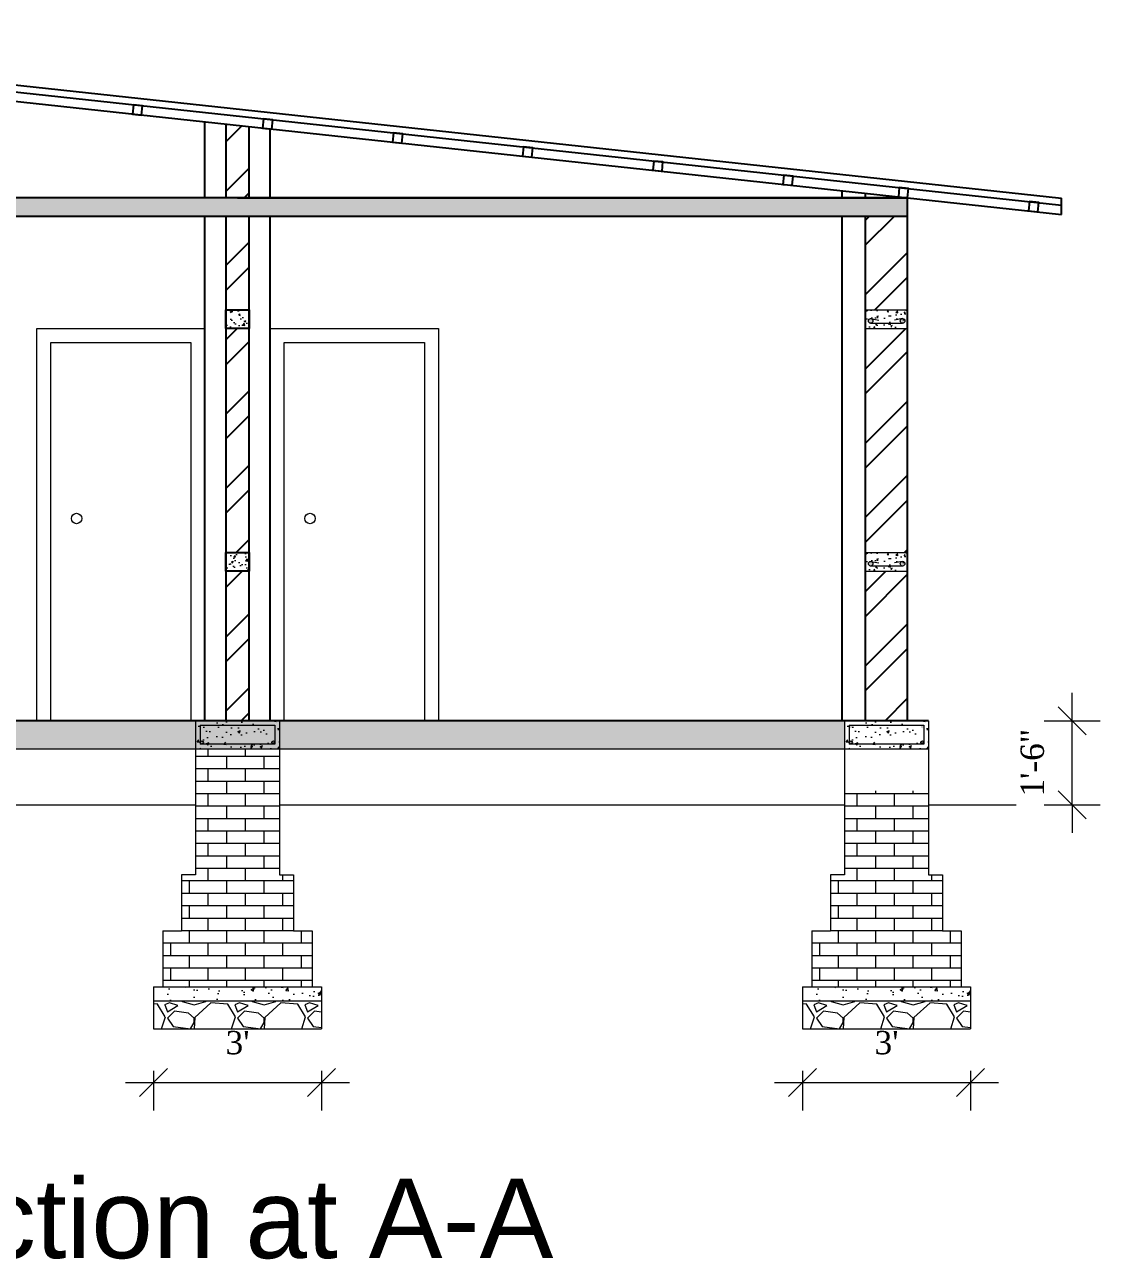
# Model space of a CAD drawing. Header units: inches. Extents: x 45643 to 78083, y -17830 to -3084.
# Drawn here: x 61716.4 to 61946.8, y -17628 to -17363.5 of the extents above; entities that cross this region are included whole.
import ezdxf

# ---------------------------------------------------------------- set-up
doc = ezdxf.new("R2010")
doc.units = ezdxf.units.IN
doc.header["$MEASUREMENT"] = 0
for name, color, linetype, lineweight in [('door', 3, 'Continuous', 13), ('steps', 253, 'Continuous', 20), ('WALL - A', 1, 'Continuous', 40)]:
    doc.layers.add(name, color=color, linetype=linetype, lineweight=lineweight)
doc.styles.get("Standard").update_dxf_attribs({"font": 'times.ttf'})
doc.dimstyles.new('Copy of Standard', dxfattribs={"dimtxt": 5, "dimasz": 6, "dimexe": 6, "dimexo": 12, "dimgap": 6, "dimtad": 1, "dimdec": 0, "dimzin": 0, "dimdsep": 46, "dimlunit": 3, "dimtxsty": 'Standard', "dimblk": 'OBLIQUE', "dimcen": 0.09, "dimdle": 6, "dimclrd": 256, "dimclre": 256, "dimclrt": 256, "dimadec": 0, "dimazin": 0, "dimtfac": 1, "dimtdec": 0, "dimtix": 1, "dimtmove": 2, "dimatfit": 3, "dimfxl": 6, "dimfxlon": 1, "dimtolj": 1, "dimtzin": 0, "dimlwd": 13, "dimlwe": 13, "dimarcsym": 0})
pattern_1 = [(45, (6209.56, -2881.915), (-7.9549513, 7.9549513), []), (45, (6214.864, -2881.915), (-7.9549513, 7.9549513), [])]
pattern_2 = [(50, (-2566.26, 98999.643), (5.73808146, -0.50201708), [0.6, -6.6]), (355, (-2566.26, 98999.643), (-1.11001067, 6.01753707), [0.48, -5.28]), (100.4514, (-2565.782, 98999.601), (4.62807505, 5.51551634), [0.50992152, -5.6091369]), (46.1842, (-2566.26, 99001.243), (8.5379284, -1.3241521), [0.9, -9.9]), (96.6356, (-2565.548, 99001.1325), (7.47730164, 7.79294297), [0.7648823, -8.413704]), (351.1842, (-2566.26, 99001.243), (7.47729556, 7.7929488), [0.72, -7.92]), (21, (-2565.46, 99000.843), (4.77525642, -3.22095113), [0.6, -6.6]), (326, (-2565.46, 99000.843), (1.94652266, 5.80120036), [0.48, -5.28]), (71.4514, (-2565.062, 99000.5744), (6.72178103, 2.58024397), [0.50992152, -5.6091369]), (37.5, (-2566.26, 98999.6428), (0.097278843, 2.66315083), [0, -5.216, 0, -5.36, 0, -5.3]), (7.5, (-2566.26, 98999.6428), (2.1045563, 3.155293695), [0, -3.056, 0, -5.096, 0, -2.02]), (327.5, (-2568.044, 98999.6428), (4.27057949, -0.180438974), [0, -2, 0, -6.24, 0, -8.28]), (317.5, (-2568.844, 98999.643), (4.66548935, 0.80083986), [0, -2.6, 0, -4.144, 0, -5.88])]
pattern_3 = [(50, (-2427.2423, 98999.643), (5.73808146, -0.50201708), [0.6, -6.6]), (355, (-2427.2423, 98999.643), (-1.11001067, 6.01753707), [0.48, -5.28]), (100.4514, (-2426.764, 98999.601), (4.62807505, 5.51551634), [0.50992152, -5.6091369]), (46.1842, (-2427.242, 99001.243), (8.5379284, -1.3241521), [0.9, -9.9]), (96.6356, (-2426.531, 99001.1325), (7.47730164, 7.79294297), [0.7648823, -8.413704]), (351.1842, (-2427.242, 99001.243), (7.47729556, 7.7929488), [0.72, -7.92]), (21, (-2426.4423, 99000.843), (4.77525642, -3.22095113), [0.6, -6.6]), (326, (-2426.4423, 99000.843), (1.94652266, 5.80120036), [0.48, -5.28]), (71.4514, (-2426.0444, 99000.5744), (6.72178103, 2.58024397), [0.50992152, -5.6091369]), (37.5, (-2427.2423, 98999.6428), (0.097278843, 2.66315083), [0, -5.216, 0, -5.36, 0, -5.3]), (7.5, (-2427.2423, 98999.6428), (2.1045563, 3.155293695), [0, -3.056, 0, -5.096, 0, -2.02]), (327.5, (-2429.0263, 98999.6428), (4.27057949, -0.180438974), [0, -2, 0, -6.24, 0, -8.28]), (317.5, (-2429.8263, 98999.643), (4.66548935, 0.80083986), [0, -2.6, 0, -4.144, 0, -5.88])]
pattern_4 = [(50, (6209.5605, -2881.9146), (3.58630091, -0.31376067), [0.375, -4.125]), (355, (6209.5605, -2881.9146), (-0.69375667, 3.76096067), [0.3, -3.3]), (100.4514445, (6209.8594, -2881.9408), (2.89254423, 3.44719995), [0.31870096, -3.50571056]), (46.1842, (6209.5605, -2880.9146), (5.33620665, -0.8275964), [0.5625, -6.1875]), (96.635635, (6210.005, -2880.9836), (4.67330973, 4.870593), [0.4780517, -5.2585688]), (351.184164, (6209.5605, -2880.9146), (4.6733097, 4.870593), [0.45, -4.95]), (21, (6210.0605, -2881.1646), (2.98453526, -2.01309445), [0.375, -4.125]), (326, (6210.0605, -2881.1646), (1.21657666, 3.62575023), [0.3, -3.3]), (71.451445, (6210.3092, -2881.3324), (4.20111188, 1.61265576), [0.31870095, -3.50571056]), (37.5, (6209.5605, -2881.9146), (0.060799277, 1.66446927), [0, -3.26, 0, -3.35, 0, -3.3125]), (7.5, (6209.5605, -2881.9146), (1.315347687, 1.97205856), [0, -1.91, 0, -3.185, 0, -1.2625]), (327.5, (6208.4455, -2881.9146), (2.66911218, -0.11277436), [0, -1.25, 0, -3.9, 0, -5.175]), (317.5, (6207.9455, -2881.9146), (2.91593085, 0.50052491), [0, -1.625, 0, -2.59, 0, -3.675])]

# ---------------------------------------------------------------- blocks, each defined once
blk = doc.blocks.new('_Oblique')
at = {"color": 0, "linetype": 'ByBlock', "lineweight": -2}
blk.add_line((-0.5, -0.5), (0.5, 0.5), dxfattribs=at)
blk = doc.blocks.new('*D1727')
at = {"linetype": 'ByBlock', "lineweight": 13, "transparency": 16777216}
for p, q in [((61743.99, -17587.58), (61743.99, -17596.11)), ((61779.99, -17587.58), (61779.99, -17596.11)), ((61737.99, -17590.11), (61785.99, -17590.11))]:
    blk.add_line(p, q, dxfattribs=at)
at = {"layer": 'Defpoints', "color": 0, "linetype": 'ByBlock', "transparency": 16777216}
for p in [(61743.99, -17575.58), (61779.99, -17575.58), (61779.99, -17590.11)]:
    blk.add_point(p, dxfattribs=at)
at = {"linetype": 'ByBlock', "lineweight": 13, "transparency": 16777216, "xscale": 6, "yscale": 6, "zscale": 6, "rotation": 180}
blk.add_blockref('_Oblique', (61743.99, -17590.11), dxfattribs=at)
at = {"linetype": 'ByBlock', "lineweight": 13, "transparency": 16777216, "xscale": 6, "yscale": 6, "zscale": 6}
blk.add_blockref('_Oblique', (61779.99, -17590.11), dxfattribs=at)
at = {"linetype": 'ByBlock', "lineweight": 5, "transparency": 16777216, "insert": (61761.99, -17581.57), "char_height": 5, "attachment_point": 5}
blk.add_mtext("\\A1;3'", dxfattribs=at)
blk = doc.blocks.new('*D1729')
at = {"linetype": 'ByBlock', "lineweight": 13, "transparency": 16777216}
for p, q in [((61940.78, -17512.58), (61940.78, -17506.58)), ((61934.78, -17512.58), (61946.78, -17512.58)), ((61940.78, -17530.58), (61940.78, -17512.58)), ((61934.78, -17530.58), (61946.78, -17530.58)), ((61940.78, -17530.58), (61940.78, -17536.58))]:
    blk.add_line(p, q, dxfattribs=at)
at = {"layer": 'Defpoints', "color": 0, "linetype": 'ByBlock', "transparency": 16777216}
for p in [(61910, -17512.58), (61940.78, -17512.58), (61910, -17530.58)]:
    blk.add_point(p, dxfattribs=at)
at = {"linetype": 'ByBlock', "lineweight": 13, "transparency": 16777216, "xscale": 6, "yscale": 6, "zscale": 6}
for p, rotation in [((61940.78, -17512.58), 270), ((61940.78, -17530.58), 90)]:
    blk.add_blockref('_Oblique', p, dxfattribs=dict(at, rotation=rotation))
at = {"linetype": 'ByBlock', "lineweight": 5, "transparency": 16777216, "insert": (61932.24, -17521.58), "char_height": 5, "attachment_point": 5, "rotation": 90}
blk.add_mtext('\\A1;1\'-6"', dxfattribs=at)
blk = doc.blocks.new('*D1728')
at = {"linetype": 'ByBlock', "lineweight": 13, "transparency": 16777216}
for p, q in [((61883, -17587.58), (61883, -17596.11)), ((61919, -17587.58), (61919, -17596.11)), ((61877, -17590.11), (61925, -17590.11))]:
    blk.add_line(p, q, dxfattribs=at)
at = {"layer": 'Defpoints', "color": 0, "linetype": 'ByBlock', "transparency": 16777216}
for p in [(61883, -17575.58), (61919, -17575.58), (61919, -17590.11)]:
    blk.add_point(p, dxfattribs=at)
at = {"linetype": 'ByBlock', "lineweight": 13, "transparency": 16777216, "xscale": 6, "yscale": 6, "zscale": 6, "rotation": 180}
blk.add_blockref('_Oblique', (61883, -17590.11), dxfattribs=at)
at = {"linetype": 'ByBlock', "lineweight": 13, "transparency": 16777216, "xscale": 6, "yscale": 6, "zscale": 6}
blk.add_blockref('_Oblique', (61919, -17590.11), dxfattribs=at)
at = {"linetype": 'ByBlock', "lineweight": 5, "transparency": 16777216, "insert": (61901, -17581.57), "char_height": 5, "attachment_point": 5}
blk.add_mtext("\\A1;3'", dxfattribs=at)

msp = doc.modelspace()

# ---------------------------------------------------------------- hatches: boundary and pattern name
at = {"linetype": 'ByBlock', "lineweight": 5}
h = msp.add_hatch(dxfattribs=at)
h.set_pattern_fill('AR-CONC', scale=0.5, style=0)
h.set_pattern_definition(pattern_4)
h.paths.add_polyline_path([(61759.49, -17424.58), (61759.49, -17428.58), (61764.49, -17428.58), (61764.49, -17424.58)])
h = msp.add_hatch(dxfattribs=at)
h.set_pattern_fill('AR-CONC', scale=0.5, style=0)
h.set_pattern_definition([(50, (15657.5794, 51379.1718), (3.58630091, -0.31376067), [0.375, -4.125]), (355, (15657.5794, 51379.172), (-0.69375667, 3.76096067), [0.3, -3.3]), (100.4514, (15657.8782, 51379.1457), (2.89254691, 3.44719771), [0.31870095, -3.50571056]), (46.1842, (15657.5794, 51380.172), (5.33620524, -0.82759507), [0.5625, -6.1875]), (96.6356, (15658.024, 51380.103), (4.67331353, 4.87058935), [0.47805144, -5.258565]), (351.1842, (15657.5794, 51380.172), (4.67330973, 4.870593), [0.45, -4.95]), (21, (15658.0794, 51379.9218), (2.98453526, -2.01309445), [0.375, -4.125]), (326, (15658.0794, 51379.922), (1.21657666, 3.62575023), [0.3, -3.3]), (71.4514, (15658.328, 51379.754), (4.20111314, 1.61265248), [0.31870095, -3.50571056]), (37.5, (15657.5794, 51379.1718), (0.060799277, 1.66446927), [0, -3.26, 0, -3.35, 0, -3.3125]), (7.5, (15657.5794, 51379.1718), (1.315347687, 1.97205856), [0, -1.91, 0, -3.185, 0, -1.2625]), (327.5, (15656.4644, 51379.1718), (2.66911218, -0.112774359), [0, -1.25, 0, -3.9, 0, -5.175]), (317.5, (15655.9644, 51379.1718), (2.91593085, 0.50052491), [0, -1.625, 0, -2.59, 0, -3.675])])
h.paths.add_polyline_path([(61905.5, -17424.58), (61896.5, -17424.58), (61896.5, -17428.58), (61905.5, -17428.58)])
edge = h.paths.add_edge_path(flags=16)
edge.add_arc((61904.42, -17427.22), 0.496, 180, 268.058, ccw=False)
edge.add_arc((61904.42, -17427.22), 0.496, 0, 180, ccw=False)
edge.add_arc((61904.42, -17427.22), 0.496, -91.942, 0, ccw=False)
edge.add_line((61904.4, -17427.72), (61897.6, -17427.72))
edge.add_arc((61897.59, -17427.22), 0.496, 180, 271.942, ccw=False)
edge.add_arc((61897.59, -17427.22), 0.496, 0, 180, ccw=False)
edge.add_arc((61897.59, -17427.22), 0.496, -88.058, 0, ccw=False)
edge.add_line((61897.6, -17427.72), (61904.4, -17427.72))
h = msp.add_hatch(color=7, dxfattribs=at)
h.paths.add_polyline_path([(61904.92, -17426.95, 0.414214), (61904.42, -17426.45), (61904.25, -17426.48, 0.315664), (61903.93, -17426.95, 1)])
h.paths.add_polyline_path([(61897.76, -17426.48), (61897.59, -17426.45, 0.414214), (61897.09, -17426.95, 0.404321), (61897.57, -17427.44), (61897.6, -17427.44, 0.404321), (61898.08, -17426.95, 0.315664)])
h = msp.add_hatch(dxfattribs=at)
h.set_pattern_fill('AR-CONC', scale=0.5, style=0)
h.set_pattern_definition(pattern_4)
h.paths.add_polyline_path([(61764.49, -17476.58), (61759.49, -17476.58), (61759.49, -17480.58), (61764.49, -17480.58)])
h = msp.add_hatch(dxfattribs=at)
h.set_pattern_fill('AR-CONC', scale=0.5, style=0)
h.set_pattern_definition([(50, (15657.5794, 51327.1718), (3.58630091, -0.31376067), [0.375, -4.125]), (355, (15657.5794, 51327.172), (-0.69375667, 3.76096067), [0.3, -3.3]), (100.4514, (15657.8782, 51327.1457), (2.89254691, 3.44719771), [0.31870095, -3.50571056]), (46.1842, (15657.5794, 51328.172), (5.33620524, -0.82759507), [0.5625, -6.1875]), (96.6356, (15658.024, 51328.103), (4.67331353, 4.87058935), [0.47805144, -5.258565]), (351.1842, (15657.5794, 51328.172), (4.67330973, 4.870593), [0.45, -4.95]), (21, (15658.0794, 51327.9218), (2.98453526, -2.01309445), [0.375, -4.125]), (326, (15658.0794, 51327.922), (1.21657666, 3.62575023), [0.3, -3.3]), (71.4514, (15658.328, 51327.754), (4.20111314, 1.61265248), [0.31870095, -3.50571056]), (37.5, (15657.5794, 51327.1718), (0.060799277, 1.66446927), [0, -3.26, 0, -3.35, 0, -3.3125]), (7.5, (15657.5794, 51327.1718), (1.315347687, 1.97205856), [0, -1.91, 0, -3.185, 0, -1.2625]), (327.5, (15656.4644, 51327.1718), (2.66911218, -0.112774359), [0, -1.25, 0, -3.9, 0, -5.175]), (317.5, (15655.9644, 51327.1718), (2.91593085, 0.50052491), [0, -1.625, 0, -2.59, 0, -3.675])])
h.paths.add_polyline_path([(61905.5, -17476.58), (61896.5, -17476.58), (61896.5, -17480.58), (61905.5, -17480.58)])
edge = h.paths.add_edge_path(flags=16)
edge.add_arc((61904.42, -17479.22), 0.496, 180, 268.058, ccw=False)
edge.add_arc((61904.42, -17479.22), 0.496, 0, 180, ccw=False)
edge.add_arc((61904.42, -17479.22), 0.496, -91.942, 0, ccw=False)
edge.add_line((61904.4, -17479.72), (61897.6, -17479.72))
edge.add_arc((61897.59, -17479.22), 0.496, 180, 271.942, ccw=False)
edge.add_arc((61897.59, -17479.22), 0.496, 0, 180, ccw=False)
edge.add_arc((61897.59, -17479.22), 0.496, -88.058, 0, ccw=False)
edge.add_line((61897.6, -17479.72), (61904.4, -17479.72))
h = msp.add_hatch(color=7, dxfattribs=at)
h.paths.add_polyline_path([(61904.92, -17478.95, 0.414214), (61904.42, -17478.45), (61904.25, -17478.48, 0.315664), (61903.93, -17478.95, 1)])
h.paths.add_polyline_path([(61897.76, -17478.48), (61897.59, -17478.45, 0.414214), (61897.09, -17478.95, 0.404321), (61897.57, -17479.44), (61897.6, -17479.44, 0.404321), (61898.08, -17478.95, 0.315664)])
at = {"layer": 'door', "ltscale": 0.5}
h = msp.add_hatch(dxfattribs=at)
h.set_pattern_fill('AR-CONC', color=256, scale=0.8, style=0)
h.set_pattern_definition(pattern_2)
h.paths.add_polyline_path([(61770.99, -17512.58), (61752.99, -17512.58), (61752.99, -17518.58), (61770.99, -17518.58), (61770.99, -17513.53)])
h.paths.add_polyline_path([(61769.99, -17513.53), (61769.99, -17517.58), (61753.99, -17517.58), (61753.99, -17513.53), (61754.29, -17513.53, -0.049683), (61754.35, -17513.53)], flags=16)
h.paths.add_polyline_path([(61769.98, -17513.87, -1), (61769.31, -17513.87, -1)], flags=0)
h.paths.add_polyline_path([(61769.99, -17517.24, -1), (61769.32, -17517.24, -1)], flags=16)
h.paths.add_polyline_path([(61754.66, -17517.24, -1), (61753.99, -17517.24, -1)], flags=16)
h = msp.add_hatch(dxfattribs=at)
h.set_pattern_fill('AR-CONC', color=256, scale=0.8, style=0)
h.set_pattern_definition(pattern_3)
h.paths.add_polyline_path([(61910, -17512.58), (61892, -17512.58), (61892, -17518.58), (61910, -17518.58), (61910, -17513.53)])
h.paths.add_polyline_path([(61909, -17513.53), (61909, -17517.58), (61893, -17517.58), (61893, -17513.53), (61893.31, -17513.53, -0.049683), (61893.37, -17513.53)], flags=16)
h.paths.add_polyline_path([(61909, -17513.87, -1), (61908.33, -17513.87, -1)], flags=0)
h.paths.add_polyline_path([(61909, -17517.24, -1), (61908.34, -17517.24, -1)], flags=16)
h.paths.add_polyline_path([(61893.67, -17517.24, -1), (61893, -17517.24, -1)], flags=16)
h = msp.add_hatch(dxfattribs=at)
h.set_pattern_fill('AR-CONC', color=256, scale=0.8, style=0)
h.set_pattern_definition(pattern_2)
h.paths.add_polyline_path([(61769.99, -17513.53), (61753.99, -17513.53), (61753.99, -17517.58), (61769.99, -17517.58)])
h = msp.add_hatch(color=256, dxfattribs=at)
h.paths.add_polyline_path([(61754.66, -17513.86, 0.385424), (61754.35, -17513.53), (61754.29, -17513.53, 0.385424), (61753.99, -17513.86, 1)])
h.paths.add_polyline_path([(61753.99, -17517.24, 1), (61754.66, -17517.24, 1)])
h.paths.add_polyline_path([(61769.31, -17513.87, 1), (61769.98, -17513.87, 1)])
h.paths.add_polyline_path([(61769.32, -17517.24, 1), (61769.99, -17517.24, 1)])
h = msp.add_hatch(dxfattribs=at)
h.set_pattern_fill('AR-CONC', color=256, scale=0.8, style=0)
h.set_pattern_definition(pattern_3)
h.paths.add_polyline_path([(61909, -17513.53), (61893, -17513.53), (61893, -17517.58), (61909, -17517.58)])
h = msp.add_hatch(color=256, dxfattribs=at)
h.paths.add_polyline_path([(61893.67, -17513.86, 0.385424), (61893.37, -17513.53), (61893.31, -17513.53, 0.385424), (61893, -17513.86, 1)])
h.paths.add_polyline_path([(61893, -17517.24, 1), (61893.67, -17517.24, 1)])
h.paths.add_polyline_path([(61908.33, -17513.87, 1), (61909, -17513.87, 1)])
h.paths.add_polyline_path([(61908.34, -17517.24, 1), (61909, -17517.24, 1)])
at = {"layer": 'door', "ltscale": 0.5, "transparency": 33554648}
h = msp.add_hatch(dxfattribs=at)
h.set_pattern_fill('AR-BRSTD', color=256)
h.set_pattern_definition([(0, (-93640.334, 9365.8485), (0, 2.667), []), (90, (-93640.334, 9365.8485), (-4, 2.667), [2.667, -2.667])])
h.paths.add_polyline_path([(61770.99, -17518.58), (61752.99, -17518.58), (61752.99, -17545.58), (61770.99, -17545.58)])
h.paths.add_polyline_path([(61773.99, -17545.58), (61749.99, -17545.58), (61749.99, -17557.58), (61770.99, -17557.58), (61773.99, -17557.58)])
h.paths.add_polyline_path([(61777.99, -17557.58), (61770.99, -17557.58), (61749.99, -17557.58), (61745.99, -17557.58), (61745.99, -17569.58), (61777.99, -17569.58)])
h = msp.add_hatch(dxfattribs=at)
h.set_pattern_fill('AR-BRSTD', color=256)
h.set_pattern_definition([(0, (-93501.3163, 9365.8485), (0, 2.667), []), (90, (-93501.3163, 9365.8485), (-4, 2.667), [2.667, -2.667])])
h.paths.add_polyline_path([(61910, -17527.58), (61892, -17527.58), (61892, -17545.58), (61910, -17545.58)])
h.paths.add_polyline_path([(61913, -17545.58), (61889, -17545.58), (61889, -17557.58), (61910, -17557.58), (61913, -17557.58)])
h.paths.add_polyline_path([(61917, -17557.58), (61910, -17557.58), (61889, -17557.58), (61885, -17557.58), (61885, -17569.58), (61917, -17569.58)])
at = {"layer": 'door', "ltscale": 0.5}
h = msp.add_hatch(dxfattribs=at)
h.set_pattern_fill('AR-CONC', color=256, style=0)
h.set_pattern_definition([(50, (56994.2475, 50873.3015), (7.17260183, -0.62752135), [0.75, -8.25]), (355, (56994.2475, 50873.3015), (-1.3875133, 7.5219213), [0.6, -6.6]), (100.4514, (56994.845, 50873.249), (5.7850938, 6.8943954), [0.6374019, -7.0114211]), (46.1842, (56994.2475, 50875.3015), (10.6724105, -1.6551901), [1.125, -12.375]), (96.6356, (56995.137, 50875.164), (9.346627, 9.7411787), [0.9561029, -10.51713]), (351.1842, (56994.248, 50875.301), (9.3466195, 9.741186), [0.9, -9.9]), (21, (56995.2475, 50874.8015), (5.9690705, -4.0261889), [0.75, -8.25]), (326, (56995.2475, 50874.8015), (2.4331533, 7.25150045), [0.6, -6.6]), (71.4514, (56995.745, 50874.466), (8.4022263, 3.225305), [0.6374019, -7.0114211]), (37.5, (56994.2475, 50873.3015), (0.12159855, 3.32893854), [0, -6.52, 0, -6.7, 0, -6.625]), (7.5, (56994.2475, 50873.3015), (2.63069537, 3.94411712), [0, -3.82, 0, -6.37, 0, -2.525]), (327.5, (56992.0175, 50873.3015), (5.33822436, -0.22554872), [0, -2.5, 0, -7.8, 0, -10.35]), (317.5, (56991.0175, 50873.3015), (5.8318617, 1.00104982), [0, -3.25, 0, -5.18, 0, -7.35])])
h.paths.add_polyline_path([(61779.99, -17569.58), (61743.99, -17569.58), (61743.99, -17572.58), (61779.99, -17572.58)])
h = msp.add_hatch(dxfattribs=at)
h.set_pattern_fill('AR-CONC', color=256, style=0)
h.set_pattern_definition([(50, (57133.265, 50873.3015), (7.17260183, -0.62752135), [0.75, -8.25]), (355, (57133.265, 50873.3015), (-1.3875133, 7.5219213), [0.6, -6.6]), (100.4514, (57133.863, 50873.249), (5.7850938, 6.8943954), [0.6374019, -7.0114211]), (46.1842, (57133.265, 50875.3015), (10.6724105, -1.6551901), [1.125, -12.375]), (96.6356, (57134.155, 50875.164), (9.346627, 9.7411787), [0.9561029, -10.51713]), (351.1842, (57133.265, 50875.301), (9.3466195, 9.741186), [0.9, -9.9]), (21, (57134.265, 50874.8015), (5.9690705, -4.0261889), [0.75, -8.25]), (326, (57134.265, 50874.8015), (2.4331533, 7.25150045), [0.6, -6.6]), (71.4514, (57134.7626, 50874.466), (8.4022263, 3.225305), [0.6374019, -7.0114211]), (37.5, (57133.2652, 50873.3015), (0.12159855, 3.32893854), [0, -6.52, 0, -6.7, 0, -6.625]), (7.5, (57133.265, 50873.3015), (2.63069537, 3.94411712), [0, -3.82, 0, -6.37, 0, -2.525]), (327.5, (57131.0352, 50873.3015), (5.33822436, -0.22554872), [0, -2.5, 0, -7.8, 0, -10.35]), (317.5, (57130.035, 50873.3015), (5.8318617, 1.00104982), [0, -3.25, 0, -5.18, 0, -7.35])])
h.paths.add_polyline_path([(61919, -17569.58), (61883, -17569.58), (61883, -17572.58), (61919, -17572.58)])
at = {"layer": 'door', "ltscale": 0.5, "transparency": 33554648}
h = msp.add_hatch(dxfattribs=at)
h.set_pattern_fill('GRAVEL', color=256, scale=15)
h.set_pattern_definition([(228.0127875, (-299436.627, 13209.2881), (-120, -135), [2.01804, -199.7863207]), (184.96974073, (-299437.97705, 13207.7881), (180, 15), [3.46302, -342.8388714]), (132.51044708, (-299441.42705, 13207.4881), (150, -165), [2.44182, -241.74048894]), (267.273689, (-299447.27705, 13203.7381), (15, 300), [3.15357, -312.2033706]), (292.83365418, (-299447.42705, 13200.5881), (-75, 180), [3.092325, -306.1405969]), (357.273689, (-299446.22705, 13197.7381), (-300, 15), [3.15357, -312.2033706]), (37.69424047, (-299443.07705, 13197.5881), (-195, -150), [4.170435, -412.87272823]), (72.25532837, (-299439.77705, 13200.1381), (105, 330), [3.93732, -389.79482245]), (121.42956562, (-299438.57705, 13203.8881), (-120, 195), [3.16425, -313.26109665]), (175.2363583, (-299440.227, 13206.5881), (165, -15), [3.61248, -177.0114387]), (222.3974378, (-299443.82705, 13206.8881), (-180, -165), [4.67172, -462.5006251]), (138.81407483, (-299432.427, 13203.5881), (-105, 90), [1.594515, -157.8576722]), (171.4692344, (-299433.62705, 13204.6381), (195, -30), [3.033555, -300.32267124]), (225, (-299436.627, 13205.088), (-2e-15, -15), [2.121315, -19.09188844]), (203.1985905, (-299437.677, 13206.888), (75, 30), [1.14237, -113.0942266]), (291.8014095, (-299438.727, 13206.438), (-15, 45), [1.615545, -79.1619271]), (30.9637565, (-299438.127, 13204.938), (45, 30), [2.623935, -84.8403434]), (161.5650512, (-299435.877, 13206.288), (30, -15), [1.897365, -45.5367999]), (16.38954033, (-299447.42705, 13206.4381), (150, 45), [2.658, -263.1426772]), (70.34617594, (-299444.8771, 13207.1881), (-60, -165), [2.229915, -220.7611162]), (293.1985905, (-299435.877, 13209.288), (-30, 75), [2.284725, -111.9518716]), (343.61045967, (-299434.97705, 13207.1881), (-150, 45), [2.658, -263.1426772]), (339.4439548, (-299447.427, 13197.1381), (-75, 30), [2.5632, -125.5968562]), (294.77514057, (-299445.0271, 13196.2381), (-75, 165), [2.14767, -212.61964595]), (66.8014095, (-299435.727, 13194.288), (30, 75), [2.284725, -111.9518716]), (17.35402464, (-299434.82705, 13196.3881), (-195, -60), [2.514465, -248.9313542]), (69.4439548, (-299443.077, 13194.2881), (-30, -75), [1.2816, -126.8784562]), (101.3099325, (-299436.627, 13194.288), (-15, 60), [0.76485, -75.7204427]), (165.9637565, (-299436.777, 13195.038), (45, -15), [3.092325, -58.7542594]), (186.00900596, (-299439.77705, 13195.7881), (150, 15), [2.86575, -283.7088476]), (303.6900675, (-299438.127, 13203.588), (-15, 30), [2.16333, -51.91993913]), (353.15722659, (-299436.92705, 13201.7881), (255, -30), [3.77691, -373.91343936]), (60.9453959, (-299433.177, 13201.3381), (-60, -105), [1.54434, -152.8901121]), (90, (-299432.427, 13202.688), (-15, 15), [0.9, -14.1]), (120.25643716, (-299440.077, 13196.2381), (60, -105), [2.08386, -206.30279984]), (48.0127875, (-299441.127, 13198.0381), (120, 135), [4.03608, -197.7682807]), (0, (-299438.427, 13201.038), (15, 15), [3.9, -11.1]), (325.30484647, (-299434.5271, 13201.0381), (150, -105), [2.37171, -234.7991145]), (254.0546041, (-299432.577, 13199.688), (-15, -60), [2.18403, -107.01761834]), (207.64597536, (-299433.17705, 13197.5881), (-285, -150), [3.555975, -352.04211273]), (175.42607874, (-299436.32705, 13195.9381), (-195, 15), [3.761985, -372.4361011])])
h.paths.add_polyline_path([(61779.99, -17572.58), (61743.99, -17572.58), (61743.99, -17578.58), (61779.99, -17578.58)])
h = msp.add_hatch(dxfattribs=at)
h.set_pattern_fill('GRAVEL', color=256, scale=15)
h.set_pattern_definition([(228.0127875, (-299297.6094, 13209.2881), (-120, -135), [2.01804, -199.7863207]), (184.96974073, (-299298.95944, 13207.7881), (180, 15), [3.46302, -342.8388714]), (132.51044708, (-299302.4094, 13207.4881), (150, -165), [2.44182, -241.74048894]), (267.273689, (-299308.25944, 13203.7381), (15, 300), [3.15357, -312.2033706]), (292.83365418, (-299308.40944, 13200.5881), (-75, 180), [3.092325, -306.1405969]), (357.273689, (-299307.20944, 13197.7381), (-300, 15), [3.15357, -312.2033706]), (37.69424047, (-299304.05944, 13197.5881), (-195, -150), [4.170435, -412.87272823]), (72.25532837, (-299300.75944, 13200.1381), (105, 330), [3.93732, -389.79482245]), (121.42956562, (-299299.55944, 13203.8881), (-120, 195), [3.16425, -313.26109665]), (175.2363583, (-299301.2094, 13206.5881), (165, -15), [3.61248, -177.0114387]), (222.3974378, (-299304.80944, 13206.8881), (-180, -165), [4.67172, -462.5006251]), (138.81407483, (-299293.4094, 13203.5881), (-105, 90), [1.594515, -157.8576722]), (171.4692344, (-299294.60944, 13204.6381), (195, -30), [3.033555, -300.32267124]), (225, (-299297.609, 13205.088), (-2e-15, -15), [2.121315, -19.09188844]), (203.1985905, (-299298.6594, 13206.888), (75, 30), [1.14237, -113.0942266]), (291.8014095, (-299299.7094, 13206.438), (-15, 45), [1.615545, -79.1619271]), (30.9637565, (-299299.1094, 13204.938), (45, 30), [2.623935, -84.8403434]), (161.5650512, (-299296.8594, 13206.288), (30, -15), [1.897365, -45.5367999]), (16.38954033, (-299308.4094, 13206.4381), (150, 45), [2.658, -263.1426772]), (70.34617594, (-299305.8594, 13207.1881), (-60, -165), [2.229915, -220.7611162]), (293.1985905, (-299296.8594, 13209.288), (-30, 75), [2.284725, -111.9518716]), (343.61045967, (-299295.9594, 13207.1881), (-150, 45), [2.658, -263.1426772]), (339.4439548, (-299308.4094, 13197.1381), (-75, 30), [2.5632, -125.5968562]), (294.77514057, (-299306.0094, 13196.2381), (-75, 165), [2.14767, -212.61964595]), (66.8014095, (-299296.7094, 13194.288), (30, 75), [2.284725, -111.9518716]), (17.35402464, (-299295.8094, 13196.3881), (-195, -60), [2.514465, -248.9313542]), (69.4439548, (-299304.0594, 13194.2881), (-30, -75), [1.2816, -126.8784562]), (101.3099325, (-299297.6094, 13194.288), (-15, 60), [0.76485, -75.7204427]), (165.9637565, (-299297.7594, 13195.038), (45, -15), [3.092325, -58.7542594]), (186.00900596, (-299300.75944, 13195.7881), (150, 15), [2.86575, -283.7088476]), (303.6900675, (-299299.1094, 13203.588), (-15, 30), [2.16333, -51.91993913]), (353.15722659, (-299297.90944, 13201.7881), (255, -30), [3.77691, -373.91343936]), (60.9453959, (-299294.1594, 13201.3381), (-60, -105), [1.54434, -152.8901121]), (90, (-299293.41, 13202.688), (-15, 15), [0.9, -14.1]), (120.25643716, (-299301.0594, 13196.2381), (60, -105), [2.08386, -206.30279984]), (48.0127875, (-299302.1094, 13198.0381), (120, 135), [4.03608, -197.7682807]), (0, (-299299.41, 13201.038), (15, 15), [3.9, -11.1]), (325.30484647, (-299295.5094, 13201.0381), (150, -105), [2.37171, -234.7991145]), (254.0546041, (-299293.5594, 13199.688), (-15, -60), [2.18403, -107.01761834]), (207.64597536, (-299294.15944, 13197.5881), (-285, -150), [3.555975, -352.04211273]), (175.42607874, (-299297.30944, 13195.9381), (-195, 15), [3.761985, -372.4361011])])
h.paths.add_polyline_path([(61919, -17572.58), (61883, -17572.58), (61883, -17578.58), (61919, -17578.58)])
at = {"layer": 'steps', "ltscale": 0.3}
h = msp.add_hatch(dxfattribs=at)
h.set_pattern_fill('AR-CONC', scale=0.8, style=0)
h.set_pattern_definition([(50, (6209.5605, -2881.9146), (5.73808146, -0.50201708), [0.6, -6.6]), (355, (6209.5605, -2881.9146), (-1.11001067, 6.01753707), [0.48, -5.28]), (100.451444, (6210.0387, -2881.9565), (4.6280708, 5.51551993), [0.50992154, -5.6091369]), (46.1842, (6209.5605, -2880.3146), (8.53793065, -1.32415425), [0.9, -9.9]), (96.635635, (6210.272, -2880.425), (7.4772956, 7.7929488), [0.7648827, -8.4137101]), (351.184164, (6209.5605, -2880.315), (7.4772956, 7.7929488), [0.72, -7.92]), (21, (6210.3605, -2880.7146), (4.7752564, -3.22095113), [0.6, -6.6]), (326, (6210.3605, -2880.7146), (1.94652266, 5.80120036), [0.48, -5.28]), (71.451445, (6210.7584, -2880.983), (6.721779, 2.5802492), [0.5099215, -5.6091369]), (37.5, (6209.5605, -2881.9146), (0.09727884, 2.66315083), [0, -5.216, 0, -5.36, 0, -5.3]), (7.5, (6209.5605, -2881.9146), (2.1045563, 3.1552937), [0, -3.056, 0, -5.096, 0, -2.02]), (327.5, (6207.7765, -2881.9146), (4.27057949, -0.18043897), [0, -2, 0, -6.24, 0, -8.28]), (317.5, (6206.9765, -2881.9146), (4.66548935, 0.80083986), [0, -2.6, 0, -4.144, 0, -5.88])])
h.paths.add_polyline_path([(61762, -17400.58), (61627.99, -17400.58), (61627.99, -17404.58), (61905.5, -17404.58), (61905.5, -17400.58)])
h = msp.add_hatch(dxfattribs=at)
h.set_pattern_fill('AR-CONC', scale=0.8, style=0)
h.set_pattern_definition([(50, (61767.487, -17515.579), (5.73808, -0.50202), [0.6, -6.6]), (355, (61767.487, -17515.579), (-1.11, 6.01754), [0.48, -5.28]), (100.4514, (61767.965, -17515.621), (4.62807, 5.51552), [0.50992, -5.60914]), (46.184, (61767.487, -17513.979), (8.53793, -1.32415), [0.9, -9.9]), (96.636, (61768.1985, -17514.0895), (7.4773, 7.79295), [0.7649, -8.4137]), (351.184, (61767.487, -17513.979), (7.4773, 7.79295), [0.72, -7.92]), (21, (61768.287, -17514.379), (4.77526, -3.22095), [0.6, -6.6]), (326, (61768.287, -17514.379), (1.94652, 5.8012), [0.48, -5.28]), (71.4514, (61768.685, -17514.6476), (6.72178, 2.58025), [0.50992, -5.60914]), (37.5, (61767.487, -17515.5791), (0.09728, 2.66315), [0, -5.216, 0, -5.36, 0, -5.3]), (7.5, (61767.487, -17515.5791), (2.104556, 3.155294), [0, -3.056, 0, -5.096, 0, -2.02]), (327.5, (61765.703, -17515.5791), (4.27058, -0.18044), [0, -2, 0, -6.24, 0, -8.28]), (317.5, (61764.903, -17515.579), (4.66549, 0.80084), [0, -2.6, 0, -4.144, 0, -5.88])])
h.paths.add_polyline_path([(61892, -17512.58), (61641.49, -17512.58), (61641.49, -17518.58), (61892, -17518.58)])
at = {"layer": 'WALL - A', "lineweight": 25}
h = msp.add_hatch(dxfattribs=at)
h.set_pattern_fill('ANSI32', color=256, scale=30, style=0)
h.set_pattern_definition(pattern_1)
h.paths.add_polyline_path([(61764.49, -17480.58), (61759.49, -17480.58), (61759.49, -17512.58), (61764.49, -17512.58)])
h.paths.add_polyline_path([(61764.49, -17428.58), (61759.49, -17428.58), (61759.49, -17476.58), (61764.49, -17476.58)])
h.paths.add_polyline_path([(61759.49, -17424.58), (61764.49, -17424.58), (61764.49, -17404.58), (61759.49, -17404.58)])
h.paths.add_polyline_path([(61759.49, -17400.58), (61764.49, -17400.58), (61764.49, -17385.33), (61759.49, -17384.79)])
h = msp.add_hatch(dxfattribs=at)
h.set_pattern_fill('ANSI32', color=256, scale=30, style=0)
h.set_pattern_definition(pattern_1)
h.paths.add_polyline_path([(61905.5, -17480.58), (61896.5, -17480.58), (61896.5, -17512.58), (61905.5, -17512.58)])
h.paths.add_polyline_path([(61905.5, -17428.58), (61896.5, -17428.58), (61896.5, -17476.58), (61905.5, -17476.58)])
h.paths.add_polyline_path([(61905.5, -17404.58), (61896.5, -17404.58), (61896.5, -17424.58), (61905.5, -17424.58)])
h.paths.add_polyline_path([(61896.5, -17399.61), (61896.5, -17400.58), (61905.5, -17400.58)])

# ---------------------------------------------------------------- linework, layer by layer
for p, q in [((61594.99, -17363.49), (61938.5, -17400.63)), ((61594.99, -17365), (61938.5, -17402.13)), ((61594.99, -17367.01), (61938.5, -17404.15)), ((61754.99, -17400.58), (61754.99, -17384.31)), ((61759.49, -17384.79), (61759.49, -17400.58)), ((61764.49, -17400.58), (61764.49, -17385.33)), ((61768.99, -17400.58), (61768.99, -17385.82)), ((61891.5, -17400.58), (61891.5, -17399.07)), ((61905.5, -17400.58), (61627.99, -17400.58)), ((61762, -17400.58), (61905.5, -17400.58)), ((61896.5, -17400.58), (61896.5, -17399.61)), ((61905.5, -17512.58), (61905.5, -17400.58)), ((61938.5, -17404.15), (61938.5, -17400.63)), ((61905.5, -17404.58), (61627.99, -17404.58)), ((61754.99, -17512.58), (61754.99, -17404.58)), ((61759.49, -17404.58), (61759.49, -17512.58)), ((61764.49, -17512.58), (61764.49, -17404.58)), ((61768.99, -17512.58), (61768.99, -17404.58)), ((61891.5, -17512.58), (61891.5, -17404.58)), ((61896.5, -17512.58), (61896.5, -17404.58)), ((61910, -17512.58), (61627.99, -17512.58)), ((61764.49, -17512.58), (61759.49, -17512.58)), ((61905.5, -17512.58), (61896.5, -17512.58))]:
    msp.add_line(p, q)
at = {"color": 7, "linetype": 'ByBlock', "lineweight": 5}
for p, q in [((61896.5, -17424.58), (61905.5, -17424.58)), ((61897.57, -17427.44), (61904.42, -17427.44)), ((61897.59, -17426.45), (61899.34, -17426.76)), ((61904.42, -17426.45), (61902.67, -17426.76)), ((61896.5, -17428.58), (61905.5, -17428.58)), ((61896.5, -17428.58), (61905.5, -17428.58)), ((61896.5, -17476.58), (61905.5, -17476.58)), ((61897.59, -17478.45), (61899.34, -17478.76)), ((61904.42, -17478.45), (61902.67, -17478.76)), ((61896.5, -17480.58), (61905.5, -17480.58)), ((61896.5, -17480.58), (61905.5, -17480.58)), ((61897.57, -17479.44), (61904.42, -17479.44)), ((61910, -17530.58), (61928.78, -17530.58))]:
    msp.add_line(p, q, dxfattribs=at)
at = {"color": 7, "linetype": 'ByBlock', "lineweight": 5, "ltscale": 10}
for p, q in [((61641.49, -17530.59), (61752.99, -17530.58)), ((61770.99, -17530.58), (61892, -17530.57))]:
    msp.add_line(p, q, dxfattribs=at)
for points in [[(61739.45, -17382.63), (61741.44, -17382.84), (61741.65, -17380.85), (61739.66, -17380.64)], [(61767.31, -17385.64), (61769.3, -17385.86), (61769.52, -17383.87), (61767.53, -17383.65)], [(61795.18, -17388.65), (61797.17, -17388.87), (61797.38, -17386.88), (61795.39, -17386.66)], [(61823.04, -17391.67), (61825.03, -17391.88), (61825.25, -17389.89), (61823.26, -17389.68)], [(61850.91, -17394.68), (61852.9, -17394.89), (61853.11, -17392.9), (61851.12, -17392.69)], [(61878.78, -17397.69), (61880.76, -17397.9), (61880.98, -17395.92), (61878.99, -17395.7)], [(61903.52, -17400.36), (61905.5, -17400.58), (61905.72, -17398.59), (61903.73, -17398.38)], [(61931.38, -17403.38), (61933.37, -17403.59), (61933.58, -17401.6), (61931.6, -17401.39)], [(61759.49, -17424.58), (61764.49, -17424.58), (61764.49, -17428.58), (61759.49, -17428.58)], [(61759.49, -17476.58), (61764.49, -17476.58), (61764.49, -17480.58), (61759.49, -17480.58)]]:
    msp.add_lwpolyline(points, close=True)
at = {"color": 7, "linetype": 'ByBlock', "lineweight": 5}
for centre in [(61897.59, -17426.95), (61904.42, -17426.95), (61897.59, -17478.95), (61904.42, -17478.95)]:
    msp.add_circle(centre, 0.496, dxfattribs=at)
at = {"layer": 'door', "ltscale": 0.5}
for p, q in [((61752.99, -17512.58), (61752.99, -17545.58)), ((61770.99, -17512.58), (61770.99, -17545.58)), ((61892, -17512.58), (61892, -17545.58)), ((61910, -17512.58), (61910, -17545.58)), ((61753.99, -17513.53), (61753.99, -17517.58)), ((61753.99, -17513.53), (61769.99, -17513.53)), ((61769.99, -17513.53), (61769.99, -17517.58)), ((61893, -17513.53), (61893, -17517.58)), ((61893, -17513.53), (61909, -17513.53)), ((61909, -17513.53), (61909, -17517.58)), ((61769.99, -17517.58), (61753.99, -17517.58)), ((61909, -17517.58), (61893, -17517.58)), ((61627.99, -17518.58), (61892, -17518.58)), ((61752.99, -17518.58), (61770.99, -17518.58)), ((61892, -17518.58), (61910, -17518.58)), ((61749.99, -17545.58), (61749.99, -17557.58)), ((61752.99, -17545.58), (61749.99, -17545.58)), ((61770.99, -17545.58), (61773.99, -17545.58)), ((61773.99, -17545.58), (61773.99, -17557.58)), ((61889, -17545.58), (61889, -17557.58)), ((61892, -17545.58), (61889, -17545.58)), ((61910, -17545.58), (61913, -17545.58)), ((61913, -17545.58), (61913, -17557.58)), ((61745.99, -17557.58), (61749.99, -17557.58)), ((61745.99, -17557.58), (61745.99, -17569.58)), ((61773.99, -17557.58), (61777.99, -17557.58)), ((61777.99, -17557.58), (61777.99, -17569.58)), ((61885, -17557.58), (61889, -17557.58)), ((61885, -17557.58), (61885, -17569.58)), ((61913, -17557.58), (61917, -17557.58)), ((61917, -17557.58), (61917, -17569.58)), ((61743.99, -17569.58), (61779.99, -17569.58)), ((61743.99, -17569.58), (61743.99, -17578.58)), ((61779.99, -17569.58), (61779.99, -17578.58)), ((61883, -17569.58), (61919, -17569.58)), ((61883, -17569.58), (61883, -17578.58)), ((61919, -17569.58), (61919, -17578.58)), ((61743.99, -17572.58), (61779.99, -17572.58)), ((61883, -17572.58), (61919, -17572.58)), ((61743.99, -17578.58), (61779.99, -17578.58)), ((61883, -17578.58), (61919, -17578.58))]:
    msp.add_line(p, q, dxfattribs=at)
for centre, radius in [((61727.5, -17469.27), 1.12), ((61777.5, -17469.27), 1.12), ((61754.32, -17517.24), 0.335), ((61769.65, -17517.24), 0.335), ((61893.34, -17517.24), 0.335), ((61908.67, -17517.24), 0.335)]:
    msp.add_circle(centre, radius, dxfattribs=at)
at = {"layer": 'steps', "color": 7, "ltscale": 0.3}
for p, q in [((61718.99, -17512.58), (61718.99, -17428.58)), ((61718.99, -17428.58), (61754.99, -17428.58)), ((61754.99, -17428.58), (61754.99, -17512.58)), ((61768.99, -17512.58), (61768.99, -17428.58)), ((61768.99, -17428.58), (61804.99, -17428.58)), ((61804.99, -17428.58), (61804.99, -17512.58)), ((61721.99, -17512.58), (61721.99, -17431.58)), ((61721.99, -17431.58), (61751.99, -17431.58)), ((61751.99, -17431.58), (61751.99, -17512.58)), ((61771.99, -17512.58), (61771.99, -17431.58)), ((61771.99, -17431.58), (61801.99, -17431.58)), ((61801.99, -17431.58), (61801.99, -17512.58))]:
    msp.add_line(p, q, dxfattribs=at)

# ---------------------------------------------------------------- texts
at = {"color": 7, "linetype": 'ByBlock', "lineweight": 5, "insert": (61753.75, -17614.33), "char_height": 6, "width": 232.9624, "attachment_point": 5}
msp.add_mtext('{\\fArial CE|b0|i0|c238|p34;\\P\\H2.8333x;Section at A-A}', dxfattribs=at)

# ---------------------------------------------------------------- dimensions: what is measured, and where the dimension line sits
at = {"color": 7, "linetype": 'ByBlock', "lineweight": 5}
dim = msp.add_linear_dim(base=(61940.78, -17512.58), p1=(61910, -17530.58), p2=(61910, -17512.58), angle=90, dimstyle='Copy of Standard', dxfattribs=at)
dim.commit()
dim.dimension.update_dxf_attribs({"geometry": '*D1729', "text_midpoint": (61932.24, -17521.58)})
for base, p1, p2, picture, middle in [((61779.99, -17590.11), (61743.99, -17575.58), (61779.99, -17575.58), '*D1727', (61761.99, -17581.57)), ((61919, -17590.11), (61883, -17575.58), (61919, -17575.58), '*D1728', (61901, -17581.57))]:
    dim = msp.add_linear_dim(base=base, p1=p1, p2=p2, dimstyle='Copy of Standard', dxfattribs=at)
    dim.commit()
    dim.dimension.update_dxf_attribs({"geometry": picture, "text_midpoint": middle})

doc.saveas('drawing.dxf')
